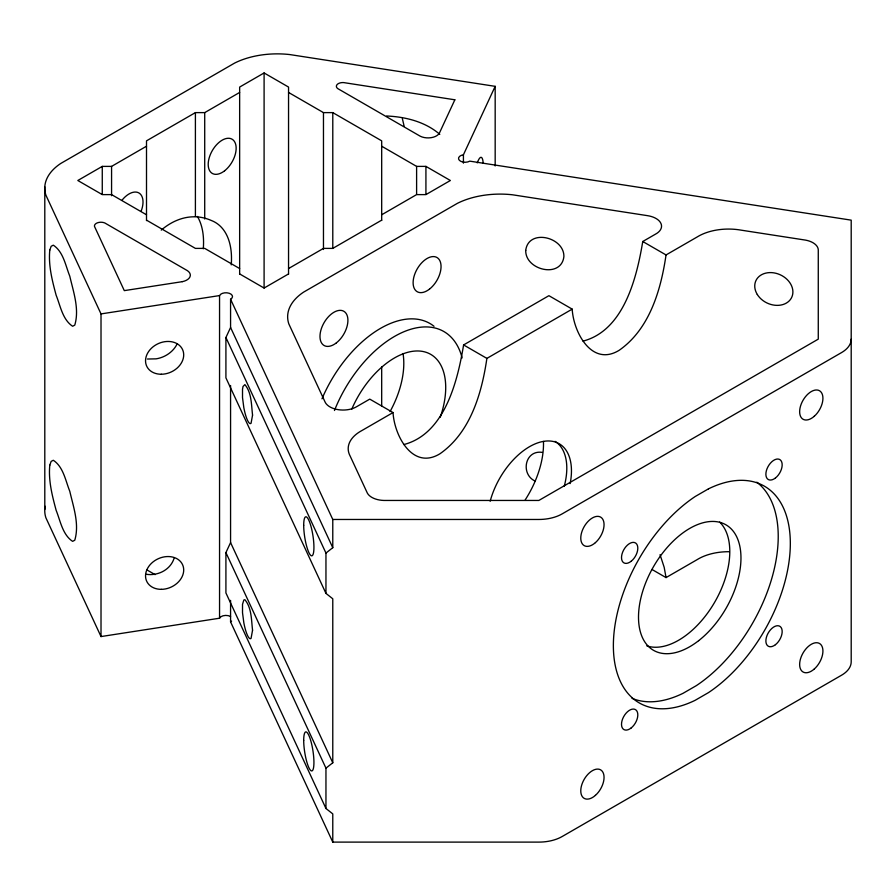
<?xml version="1.0" encoding="UTF-8"?>
<svg xmlns="http://www.w3.org/2000/svg" width="896" height="896" viewBox="0 0 896 896"><rect width="100%" height="100%" fill="white"/><g stroke="black" fill="none" stroke-linecap="round" stroke-linejoin="round"><path stroke-width="1.34" d="M572.197 309.131L486.886 358.389C481.757 393.434 470.445 432.499 439.958 453.768C412.496 470.568 394.285 435.422 393.042 412.563L361.928 430.528A42.806 24.718 0 0 0 350.112 455.974L367.349 493.102A18.222 10.528 0 0 0 383.936 500.45L538.854 500.45L818.272 339.136L818.272 249.693A18.222 10.528 0 0 0 805.549 240.117L741.227 230.171A42.806 24.718 0 0 0 697.155 236.981L666.042 254.946C660.912 290.002 649.611 329.067 619.125 350.325C591.662 367.136 573.44 331.979 572.197 309.131L548.912 295.68L463.602 344.938C457.565 381.259 444.718 433.877 403.85 444.562M393.042 412.563L369.757 399.123L356.742 406.627A18.659 10.774 0 0 1 338.285 409.685A18.659 10.774 0 0 1 324.934 401.71L288.837 323.938A65.038 37.554 0 0 1 303.598 292.13L457.442 203.314A65.038 37.554 0 0 1 512.523 194.79L647.248 215.622A18.805 10.853 0 0 1 660.946 223.451A18.805 10.853 0 0 1 655.525 234.136L642.757 241.506C636.731 277.816 623.874 330.434 583.016 341.118M174.037 558.432C170.386 569.89 157.842 576.072 146.317 574.291M495.174 86.341L463.422 154.784A6.586 3.797 0 0 0 459.413 160.362A6.586 3.797 0 0 0 469.784 161.146L851.2 220.147L851.2 661.774A32.928 19.006 0 0 1 841.557 675.214L562.139 836.539A32.928 19.006 0 0 1 538.854 842.106L332.774 842.106L332.774 813.882L325.954 808.494L325.954 768.163L332.774 762.787L332.774 598.786L325.954 593.398L225.915 377.843L225.915 337.512L230.574 327.488L230.574 299.253A6.586 3.797 0 0 0 229.208 293.272A6.586 3.797 0 0 0 219.554 295.579L101.013 313.914L45.954 195.294A65.038 37.554 0 0 1 60.715 163.486L234.618 63.078A65.038 37.554 0 0 1 289.71 54.555L495.174 86.341L495.174 165.962M325.954 808.494L225.915 592.939L225.915 552.608L230.574 542.584L230.574 385.515M325.954 593.398L325.954 553.067L332.774 547.691L332.774 519.467L230.574 299.253M161.246 230.104C175.773 217.75 193.906 212.688 211.534 220.573A79.027 45.629 -60 0 1 231.235 264.88M146.507 146.216L111.574 166.387L102.267 166.387L77.818 180.499L102.267 194.611L111.574 194.611L146.507 214.782M239.646 92.445L204.714 112.616L195.406 112.616L146.507 140.84L146.507 220.606M288.546 274.232L288.546 87.069L264.096 72.957L239.646 87.069L239.646 274.232M288.546 268.554L323.467 248.394L332.786 248.394L381.685 220.158M381.685 214.782L416.606 194.611L425.925 194.611L450.374 180.499L425.925 166.387L416.606 166.387L381.685 146.216M288.546 273.93L264.096 288.053L239.646 273.93M652.075 569.52L666.042 577.595L697.155 559.63A42.806 24.718 0 0 1 729.389 551.712M45.226 506.274A65.038 37.554 0 0 0 45.954 517.933L101.013 636.563L219.554 618.218A6.586 3.797 0 0 1 230.574 616.515M288.546 92.445L323.467 112.616L332.786 112.616L381.685 140.84L381.685 220.461M332.774 519.467L538.854 519.467A32.928 19.006 0 0 0 562.139 513.89L841.557 352.576A32.928 19.006 0 0 0 851.2 339.136M147.403 359.027L156.106 358.848A23.71 18.704 -24.9 0 0 177.128 343.896M542.427 452.413C524.854 449.512 520.173 474.376 535.27 481.141M386.59 115.998C405.462 116.794 425.264 121.733 439.79 134.355M642.757 241.506L666.042 254.946M463.602 344.938L486.886 358.389M239.646 268.554L204.714 248.394L195.406 248.394L146.507 220.158M146.709 569.8L155.086 574.638M230.574 327.488L332.774 547.691M225.915 337.512L325.954 553.067M230.574 542.584L332.774 762.787M225.915 552.608L325.954 768.163M230.574 600.387L230.574 621.891L332.774 842.106M660.05 554.691L664.194 567.347L666.042 577.595M402.349 118.518L404.085 126.022M463.422 154.784L463.422 163.162M425.925 166.387L425.925 194.32M416.606 166.387L416.606 194.32M381.685 366.901L381.685 406.224M332.786 112.616L332.786 248.091M323.467 112.616L323.467 249.491M264.096 72.957L264.096 288.053M219.554 295.579L219.554 618.218M204.714 112.616L204.714 218.994M195.406 112.616L195.406 216.171M111.574 166.387L111.574 195.72M102.267 166.387L102.267 194.32M101.013 313.914L101.013 636.563M44.8 186.816L44.8 509.454M719.645 522.066A72.442 41.821 -60 0 1 714.258 602.941A72.442 41.821 -60 0 1 646.789 645.859M321.978 398.821A98.784 57.03 -60 0 1 434.034 326.301M122.058 200.144A19.757 11.402 -60 0 1 138.925 192.965A19.757 11.402 -60 0 1 141.142 211.154M351.691 409.315A72.442 41.821 -60 0 1 420.101 351.086A72.442 41.821 -60 0 1 440.261 417.222M334.466 410.502A98.784 57.03 -60 0 1 404.41 331.531A98.784 57.03 -60 0 1 462.134 357.93M543.458 441.448A72.442 41.821 -60 0 1 525.213 499.867M555.038 441.358A59.27 34.216 -60 0 1 564.267 486.203M490.157 501.267A59.27 34.216 -60 0 1 541.89 441.694A59.27 34.216 -60 0 1 570.158 483.571M403.021 353.506A72.442 41.821 -60 0 1 390.04 411.611M197.4 216.451A79.027 45.629 -60 0 1 203.291 248.741M756.806 482.194A125.138 72.24 -60 0 1 771.49 579.466A125.138 72.24 -60 0 1 696.349 685.63L683.122 693.269A125.138 72.24 -60 0 1 632.027 698.331M477.243 162.87A19.757 4.178 -81.2 0 1 483.168 163.195M231.616 621.107A6.586 3.797 0 0 1 230.574 621.891M525.728 250.454C525.224 270.189 561.254 278.802 563.886 256.648C564.39 236.914 528.36 228.301 525.728 250.454M252.56 415.106L251.059 423.282A19.757 4.178 81.2 0 1 243.835 407.702L242.514 397.622L242.514 389.267L243.018 386.478L244.888 384.608C251.776 392.762 251.328 405.126 252.56 415.106M252.56 630.202L251.059 638.378A19.757 4.178 81.2 0 1 243.835 622.798L242.514 612.718L242.514 604.363L243.835 599.984L244.888 599.704C251.776 607.858 251.328 620.222 252.56 630.202M49.795 250.096C48.272 265.384 52.203 280.582 56.146 295.243C60.402 305.805 62.518 319.581 72.61 326.256L74.771 325.136C79.576 309.086 73.416 291.939 69.787 276.192C65.531 265.619 63.414 251.843 53.323 245.168L51.15 246.288L49.795 250.096M49.795 465.192C48.272 480.48 52.203 495.69 56.146 510.339C60.402 520.901 62.518 534.677 72.61 541.363L74.771 540.232C79.576 524.182 73.416 507.035 69.787 491.288C65.531 480.715 63.414 466.939 53.323 460.264L51.15 461.384L49.795 465.192M454.854 99.792L439.32 133.258A11.894 6.866 0 0 1 420.235 136.214L337.68 88.547A6.485 3.741 0 0 1 337.243 84.426A6.485 3.741 0 0 1 343.65 82.589L454.854 99.792M708.456 488.858L695.24 496.485A125.138 72.24 -60 0 0 613.368 645.646A125.138 72.24 -60 0 0 695.24 700.258L708.456 692.619A125.138 72.24 -60 0 0 790.328 543.469A125.138 72.24 -60 0 0 708.456 488.858M182.269 281.669L124.298 290.629L94.494 226.43A6.485 3.741 0 0 1 97.686 222.734A6.485 3.741 0 0 1 104.832 222.981L187.387 270.648A11.894 6.866 0 0 1 182.269 281.669M775.443 644.683A11.525 6.653 -60 0 0 780.27 626.584A11.525 6.653 -60 0 0 766.371 637.437A11.525 6.653 -60 0 0 775.443 644.683M814.296 416.248A16.464 9.509 -60 0 0 819.515 390.746A16.464 9.509 -60 0 0 800.038 408.016A16.464 9.509 -60 0 0 814.296 416.248M814.296 668.987A16.464 9.509 -60 0 0 819.515 643.485A16.464 9.509 -60 0 0 800.038 660.755A16.464 9.509 -60 0 0 814.296 668.987M775.443 477.982A11.525 6.653 -60 0 0 780.27 459.883A11.525 6.653 -60 0 0 766.371 470.736A11.525 6.653 -60 0 0 775.443 477.982M161.314 374.248A19.757 15.579 -24.9 0 0 182.56 349.563A19.757 15.579 -24.9 0 0 150.002 349.742A19.757 15.579 -24.9 0 0 161.314 374.248M336.37 342.866A19.757 11.402 -60 0 0 344.646 311.83A19.757 11.402 -60 0 0 320.824 330.445A19.757 11.402 -60 0 0 336.37 342.866M303.699 525.291A19.757 4.178 81.2 0 0 311.371 555.789A19.757 4.178 81.2 0 0 311.371 527.845A19.757 4.178 81.2 0 0 303.699 525.291M303.699 740.387A19.757 4.178 81.2 0 0 311.371 770.885A19.757 4.178 81.2 0 0 311.371 742.941A19.757 4.178 81.2 0 0 303.699 740.387M429.509 289.094A19.757 11.402 -60 0 0 437.786 258.059A19.757 11.402 -60 0 0 413.963 276.662A19.757 11.402 -60 0 0 429.509 289.094M224.605 170.789A19.757 11.402 -60 0 0 232.882 139.754A19.757 11.402 -60 0 0 209.048 158.368A19.757 11.402 -60 0 0 224.605 170.789M698.634 640.685A72.442 41.821 -60 0 0 728.986 526.893A72.442 41.821 -60 0 0 641.603 595.123A72.442 41.821 -60 0 0 698.634 640.685M631.075 728.034A11.525 6.653 -60 0 0 635.902 709.923A11.525 6.653 -60 0 0 622.003 720.787A11.525 6.653 -60 0 0 631.075 728.034M595.426 795.357A16.464 9.509 -60 0 0 600.645 769.854A16.464 9.509 -60 0 0 581.168 787.125A16.464 9.509 -60 0 0 595.426 795.357M595.426 542.618A16.464 9.509 -60 0 0 600.645 517.115A16.464 9.509 -60 0 0 581.168 534.386A16.464 9.509 -60 0 0 595.426 542.618M631.075 561.333A11.525 6.653 -60 0 0 635.902 543.234A11.525 6.653 -60 0 0 622.003 554.086A11.525 6.653 -60 0 0 631.075 561.333M161.314 589.344A19.757 15.579 -24.9 0 0 182.56 564.659A19.757 15.579 -24.9 0 0 150.002 564.838A19.757 15.579 -24.9 0 0 161.314 589.344M757.299 294.493A19.757 15.579 24.9 0 0 790.35 299.6A19.757 15.579 24.9 0 0 773.819 272.854A19.757 15.579 24.9 0 0 757.299 294.493"/></g></svg>
